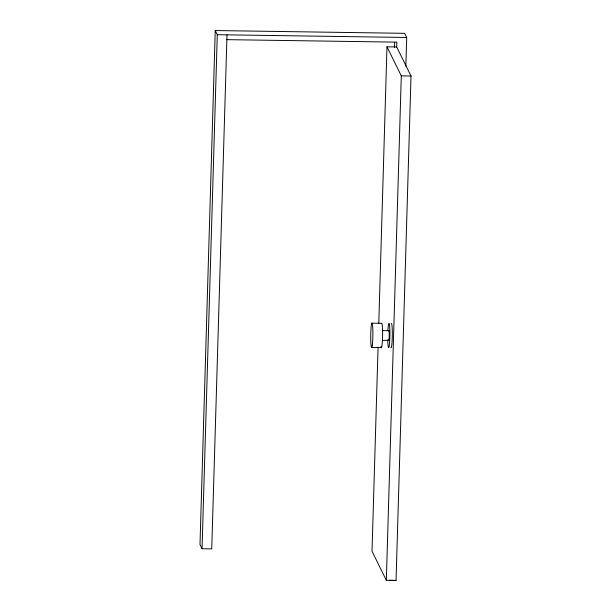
<?xml version="1.0" encoding="UTF-8"?>
<svg xmlns="http://www.w3.org/2000/svg" width="611" height="611" viewBox="0 0 611 611"><rect width="100%" height="100%" fill="white"/><g stroke="black" fill="none" stroke-linecap="round" stroke-linejoin="round"><path stroke-width="0.92" d="M405.849 66.087L406.697 37.477L404.65 33.322L215.24 30.55L199.988 544.592L202.035 548.739L211.742 548.884L227.002 34.85M202.035 548.739L217.287 34.705L215.24 30.55M378.072 347.17L372.015 551.229L386.328 580.305L396.043 580.45L411.012 76.016L396.699 46.94L396.845 42.136L226.857 39.654M378.782 323.334L386.984 46.803L396.699 46.94M394.515 47.559L394.653 42.785M386.328 580.305L401.297 75.879L386.984 46.803M217.287 34.705L406.697 37.477M401.297 75.879L411.012 76.016M371.893 323.173L381.6 323.311A12.189 1.069 -89.2 0 1 382.585 331.246A12.189 1.069 -89.2 0 1 381.997 345.414L381.73 346.888A12.189 1.069 -89.2 0 1 380.913 346.513M382.463 330.604L388.84 330.704M382.402 340.319L388.779 340.411M371.732 347.445L381.447 347.59M389.39 580.267L396.043 580.45M391.315 323.456A12.189 1.069 -89.2 0 1 392.3 331.383A12.189 1.069 -89.2 0 1 391.712 345.551L391.437 347.033A12.189 1.069 -89.2 0 1 390.88 347.606M388.726 330.979A4.873 0.428 -89.2 0 1 389.23 335.752A4.873 0.428 -89.2 0 1 388.565 339.983M387.916 330.444A12.189 1.069 -89.2 0 1 389.627 326.198A12.189 1.069 -89.2 0 1 389.283 345.521L389.008 346.995A12.189 1.069 -89.2 0 1 387.748 339.762M372.282 345.268L372.015 346.75A12.189 1.069 -89.2 0 1 370.762 334.286A12.189 1.069 -89.2 0 1 372.496 324.731A12.189 1.069 -89.2 0 1 372.282 345.268"/></g></svg>
